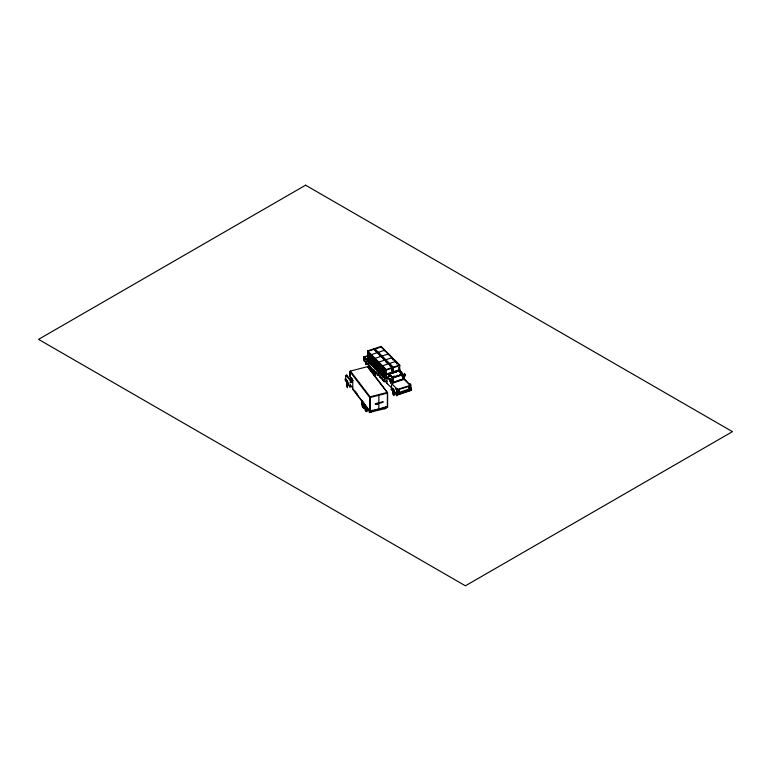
<?xml version="1.0" encoding="UTF-8"?>
<svg xmlns="http://www.w3.org/2000/svg" width="771" height="771" viewBox="0 0 771 771"><rect width="100%" height="100%" fill="white"/><g stroke="black" fill="none" stroke-linecap="round" stroke-linejoin="round"><path stroke-width="1.16" d="M350.342 385.269L350.073 386.743L349.542 385.519M410.731 387.861L410.673 385.201L397.518 389.49C396.149 389.933 396.371 393.22 398.038 392.767L409.815 388.815M409.844 384.662L410.664 383.91L410.692 384.584L409.844 384.662L410.692 384.584M409.941 384.758L409.902 384.083M404.332 377.385L403.975 379.187L404.669 375.94M350.526 378.484L350.439 380.623L351.73 380.19M347.239 384.189L347.374 384.623M404.553 375.988L404.38 376.499M349.938 383.042L350.632 381.086L346.372 375.506L346.526 374.802L350.15 379.477M396.554 394.366C395.253 394.395 392.853 384.266 391.678 390.338L390.926 389.114L392.352 388.661L386.897 383.303L386.666 379.881L387.909 378.175L389.268 373.501L392.68 377.443L392.844 383.1L391.475 385.327L391.678 388.613M394.01 391.427L394.203 392.14M345.774 375.882L346.671 375.949L346.526 375.304L345.793 376.123L346.593 375.843M410.606 388.208L410.808 387.707M350.632 381.086L350.872 380.421M350.4 378.484L351.576 378.002M351.576 380.248L351.73 378.147M398.944 371.169L401.286 373.521M402.25 374.59L403.696 378.175M374.639 371.95L374.889 372.615M346.555 386.078C348.251 389.239 347.21 382.156 347.586 384.276M397.499 390.666L399.243 389.991M408.707 386.936L410.451 386.261M390.839 380.874C392.757 377.298 387.977 378.532 389.875 381.192C393.008 380.142 388.69 376.527 389.914 381.047M404.727 376.248C406.51 370.109 400.428 377.588 404.688 376.123C406.259 372.827 402.298 374.06 403.792 376.421M350.545 378.416L351.605 378.214L351.624 380.016M409.719 388.873L410.384 388.449M410.673 389.663L411.242 389.355L410.644 387.081M346.372 375.506L345.572 376.296L345.928 378.667M345.842 380.874C344.753 377.636 349.33 381.953 348.569 385.539L350.757 385.548L352.752 388.15M396.149 388.748L396.901 388.42L397.055 389.056C396.034 390.299 396.092 387.861 396.304 389.384M396.246 388.844L396.998 388.517M396.207 389.288L396.901 388.42M367.622 361.146L367.622 350.921L374.07 348.762L392.699 367.401L392.699 372.509L386.252 374.658L367.622 356.029M375.525 350.978L374.629 348.579L381.086 346.43L399.715 365.059L399.715 370.918M368.692 351.104L374.07 349.311L392.699 367.94L386.252 370.09L382.522 370.388L378.792 362.64L375.072 362.939L371.343 355.19L367.622 355.489L386.252 374.118L392.699 371.969M375.708 348.762L381.086 346.969L399.715 365.608L393.258 367.757L374.629 349.128M387.264 381.163L385.076 381.896L363.7 360.52L363.7 357.069L368.442 355.489M364.336 357.118L368.644 355.682M365.415 359.643L368.644 358.563M365.82 361.522L365.82 364.124L368.037 363.382M365.82 364.124L368.49 363.526M367.622 350.921L386.252 369.55L392.699 367.401M374.629 348.579L393.258 367.208L399.715 365.059M391.774 370.292L393.258 371.786L399.715 369.627L398.829 367.796M399.715 370.176L393.258 372.326L391.774 370.832M390.521 373.54L398.356 371.159M390.54 373.665L397.007 371.506M373.203 364.172L375.072 368.056L378.792 367.748L382.522 375.506L389.48 374.128M396.487 371.795L393.258 372.865L393.258 367.208M389.413 376.46L385.115 377.896L364.143 356.915L364.336 359.999M401.691 372.364L398.761 370.022M363.7 357.069L385.076 378.436L388.478 377.298M394.685 376.084L394.964 375.997M397.084 375.284L397.364 375.198M399.484 374.484L399.764 374.398M400.689 374.089L400.968 373.993M386.897 383.303L387.428 383.736M391.822 388.227L392.352 388.661M396.198 393.817L397.123 394.877L411.531 390.078M397.123 393.856L411.531 389.047L410.5 388.015M348.569 385.539L350.448 385.057M345.948 380.064L345.119 378.86M345.948 380.97L345.312 379.968M350.198 385.076L350.757 385.548M354.168 390.28L354.737 390.752M387.813 406.982L369.839 411.56L352.588 388.979M369.781 411.627L373.125 410.779M382.185 408.466L385.519 407.618L385.519 406.857M369.55 410.018L369.367 412.379L371.95 411.724M383.997 408.659L385.895 408.457L369.367 412.379M367.622 355.325L371.169 355.017M380.219 356.549L381.905 356.404M374.899 358.737L371.343 359.045L369.56 355.335M367.622 360.433L371.169 360.124M383.948 360.279L385.635 360.134M375.072 362.775L378.628 362.466M371.343 364.163L374.899 363.854M378.792 366.504L382.349 366.196M378.628 367.584L375.072 367.883L373.289 364.172M382.522 370.225L386.078 369.916M382.349 371.304L378.792 371.612L377.019 367.892M382.522 375.342L386.078 375.034M384.025 360.442L385.808 360.298L387.148 363.083M398.193 392.68L397.277 392.343L397.672 389.808L410.914 385.799M402.713 377.626L405.71 380.585M362.698 404.216L362.727 403.57M350.545 380.517L350.497 378.657M347.152 383.341L347.114 382.541M399.176 369.849L402.086 372.759L402.086 376.219M404.948 379.968L410.23 385.249L404.727 379.438M410.403 388.17L411.531 389.162L397.123 393.962L396.092 392.825L396.092 393.962L397.123 394.993L411.531 390.184L410.403 389.076M386.252 370.09L367.622 351.46L369.396 355.171M386.252 375.207L367.622 356.578L371.343 364.326L375.072 364.028L376.855 367.728M387.909 378.175L392.844 383.1L404.351 379.265L401.884 373.684M390.83 381.982C391.254 386.435 390.521 379.38 390.492 381.134M392.237 384.209L397.518 389.49M374.32 367.304L367.622 360.597L371.343 360.298L373.125 364.008M378.05 371.034L375.072 368.056L375.072 358.37L381.52 356.221L381.52 356.963M381.78 374.764L378.792 371.776L376.932 367.902M382.522 375.506L385.5 378.484M376.556 370.09L378.05 371.574M378.792 372.326L381.78 375.304M384.758 378.282L382.522 376.046L382.522 365.82L388.979 363.671L388.979 364.423M381.703 377.144L382.349 379.843M365.175 360.838L369.328 364.991M375.969 371.632L380.122 375.785M367.892 366.919L387.62 392.738L387.62 406.336M350.362 371.015L370.08 396.824L387.196 392.468L367.478 366.659L350.179 371.159L350.179 376.306M350.978 377.742L353.022 380.421M351.268 380.016L352.598 381.751M351.075 380.97L351.393 382.657L350.853 380.238M345.726 375.583L345.871 376.229M369.646 410.914L352.781 388.844L352.781 380.402L349.918 376.643L349.918 371.497L369.646 397.316L369.55 412.62M345.119 379.881L345.948 381.086L345.948 379.949M388.372 378.195L389.153 374.398L392.439 377.886M396.188 362.071L397.065 363.912M398.877 367.68L399.715 369.415M395.986 361.878L396.92 363.816M392.266 358.149L393.191 360.086M393.258 371.612L391.928 368.827L393.258 371.786M389.172 364.413L390.059 366.244M391.87 370.022L392.699 371.757M385.249 360.491L386.184 362.428M383.418 359.353L382.079 356.029L388.536 353.879L388.536 354.631M379.245 354.708L378.359 352.308L384.806 350.159L384.806 350.901M386.252 374.118L382.522 366.37L378.792 366.668L375.072 358.91L371.343 359.209L369.482 355.335M385.779 378.262L382.522 371.477L378.792 371.776L378.792 362.1L385.249 359.941L385.249 360.693M389.731 364.22L390.984 366.851L389.538 363.488L395.986 361.339L395.986 362.081M386.001 360.491L387.254 363.122M382.271 356.771L383.11 358.525M378.551 353.041L379.38 354.795M374.822 349.311L376.075 351.942M382.715 366.562L384.382 370.07M378.985 362.833L380.662 366.341M382.715 371.67L384.382 375.178M375.265 359.103L376.932 362.611M378.985 367.94L380.662 371.449M371.535 355.383L373.203 358.891M375.265 364.22L376.932 367.728M367.806 351.653L369.482 355.161M371.535 360.491L373.203 363.999M367.806 356.761L369.482 360.269M393.403 391.09L393.518 390.781M394.26 392.95L394.145 393.249M350.969 380.209L351.133 381.038M349.803 386.126L350.073 387.514M347.287 387.765L346.748 380.045L347.48 383.823M393.518 391.919L393.615 392.738L393.461 391.89M393.287 382.291L393.162 377.877L401.749 374.937L403.503 378.975A101.733 71.134 -44.4 0 0 393.48 382.3M392.266 358.361L392.266 357.609L385.808 359.758L385.808 360.298M386.252 369.55L386.252 378.098M385.895 406.722L385.895 408.457M385.076 378.436L385.076 381.896M384.151 379.592L384.151 381.645M383.9 379.342L383.9 381.385M383.852 407.281L383.852 408.042M383.014 407.493L383.014 408.254M382.599 378.041L382.599 380.093M381.086 346.43L381.086 346.969M380.787 376.518L380.787 378.127L379.689 377.038L379.689 375.419M378.831 395.282L378.831 408.881M377.8 353.243L377.8 352.492L371.343 354.641L371.343 364.866M374.07 348.762L374.07 349.311M372.287 410.22L372.287 410.991M371.449 410.432L371.449 411.203M370.62 410.644L370.62 411.415M366.042 361.744L366.042 364.346M357.098 393.393L357.098 395.128M355.768 391.649L355.768 393.383M362.245 406.693A3.498 1.156 75.7 0 1 363.661 408.543M365.223 410.586A3.498 1.156 75.7 0 1 365.926 411.126M363.661 402.838A3.498 1.156 75.7 0 1 363.864 407.763A3.498 1.156 75.7 0 1 361.628 403.628A3.498 1.156 75.7 0 1 362.958 401.527M366.63 406.722A3.498 1.156 75.7 0 1 367.006 411.531A3.498 1.156 75.7 0 1 364.847 408.697A3.498 1.156 75.7 0 1 365.223 404.871M369.733 410.644A3.498 1.156 75.7 0 1 368.509 410.471M396.998 394.771A3.498 0.742 81.2 0 1 396.217 394.511A3.498 0.742 81.2 0 1 396.67 395.86M372.47 372.595A3.498 1.426 71.6 0 1 373.386 369.396A3.498 1.426 71.6 0 1 375.708 373.906A3.498 1.426 71.6 0 1 373.983 375.544M378.175 373.617A3.498 1.426 71.6 0 1 377.308 375.217M368.557 367.247A3.498 1.426 71.6 0 1 370.302 366.138M371.179 367.401A3.498 1.426 71.6 0 1 371.824 371.95M369.28 368.943A2.371 0.964 71.6 0 1 369.897 366.784A2.371 0.964 71.6 0 1 371.468 369.829A2.371 0.964 71.6 0 1 370.302 370.938M393.037 394.328A3.498 0.742 81.2 0 1 393.489 394.925M393.075 377.8L393.268 382.445L403.773 378.821L402.115 374.783L393.075 377.8M346.709 381.385L347.201 385.866L346.709 381.385M399.214 390.319C399.831 392.256 396.496 392.786 397.528 390.434L398.819 389.856L399.214 390.319M410.423 386.579C411.039 388.526 407.705 389.047 408.736 386.705L410.027 386.126L410.423 386.579M365.666 406.741L365.695 407.454L365.666 406.741M366.813 408.919L366.832 409.632L366.813 408.919M373.569 371.179L373.598 371.882L373.569 371.179M374.985 373.27L375.014 373.983L374.985 373.27M389.191 374.561L388.372 378.002L392.449 382.137L392.294 377.723L389.22 374.571M397.884 390.945C398.135 393.268 399.937 389.133 397.884 390.945M409.093 387.206C409.343 389.538 411.145 385.404 409.093 387.206M363.006 404.92L363.286 405.662L363.006 404.92M363.613 403.561L363.286 402.944L363.613 403.561M365.974 408.803L365.666 408.11L365.974 408.803M366.591 407.454L366.832 408.273L366.591 407.454M370.263 369.531L370.61 370.263L370.263 369.531M371.034 368.133L370.61 367.536L371.034 368.133M373.945 373.212L373.569 372.538L373.945 373.212M305.586 185.194L38.55 339.356L465.414 585.806L732.45 431.644L305.586 185.194M398.607 370.523L388.97 373.733L392.68 377.443L402.317 374.224L398.607 370.523M393.47 376.287L393.518 376.923L393.47 376.287M387.379 393.104L370.273 397.46L370.273 411.059L387.379 406.702L387.379 393.104M382.908 401.739L375.342 403.667L375.342 404.303L377.578 404.486L377.578 403.734L382.908 402.375L382.908 401.739M370.013 368.866L369.781 368.066L370.013 368.866M371.333 368.943L371.449 369.733L371.333 368.943M363.864 404.38L363.951 405.18L363.864 404.38M366.254 406.828L366.254 406.828M366.533 409.536L366.533 409.536M393.827 390.656L393.827 390.656M394.01 393.383L394.01 393.383M362.004 403.137A2.371 0.781 75.7 0 0 363.43 406.683A2.371 0.781 75.7 0 0 363.43 403.339A2.371 0.781 75.7 0 0 362.004 403.137M364.972 407.021A2.371 0.781 75.7 0 0 366.408 410.577A2.371 0.781 75.7 0 0 366.408 407.223A2.371 0.781 75.7 0 0 364.972 407.021M392.584 390.116A3.498 0.742 81.2 0 0 393.942 395.523A3.498 0.742 81.2 0 0 393.942 390.569A3.498 0.742 81.2 0 0 392.584 390.116M392.873 390.752A2.371 0.501 81.2 0 0 393.798 394.405A2.371 0.501 81.2 0 0 393.798 391.061A2.371 0.501 81.2 0 0 392.873 390.752M372.798 371.497A2.371 0.964 71.6 0 0 374.581 374.947A2.371 0.964 71.6 0 0 374.581 371.603A2.371 0.964 71.6 0 0 372.798 371.497"/></g></svg>
